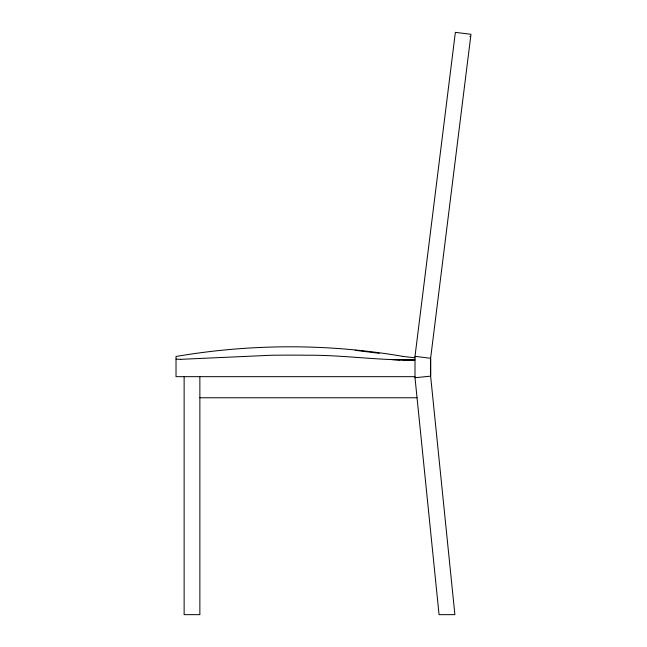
<?xml version="1.0" encoding="UTF-8"?>
<svg xmlns="http://www.w3.org/2000/svg" width="647" height="647" viewBox="0 0 647 647"><rect width="100%" height="100%" fill="white"/><g stroke="black" fill="none" stroke-linecap="round" stroke-linejoin="round"><path stroke-width="0.97" d="M415.002 356.335L455.359 32.35L470.976 34.299L430.619 358.284L430.619 376.142L454.881 614.65L439.062 614.65L415.002 377.727L415.002 356.335L430.619 358.284L430.659 376.142L415.002 377.727M180.594 359.336L271.619 355.243A1582.069 1582.069 0 0 1 307.462 355.227C343.347 354.944 379.174 360.638 415.002 359.894M415.002 376.667L176.024 376.667L176.024 356.473C251.157 343.67 327.924 343.508 403.049 356.4M199.866 397.768L417.032 397.768M411.557 360.153L391.103 359.481L394.104 359.659M409.786 360.153L403.049 360.031L405.337 360.096M414.727 359.991L403.049 359.619L414.056 360.072M391.103 359.481L399.983 359.934M403.049 356.408L415.002 357.815M355.26 350.318L379.158 353.311M469.843 36.41L470.587 36.515M199.866 376.667L199.866 614.65L184.128 614.65L184.128 376.667M180.715 359.328A27.012 1.31 -3.3 0 1 176.065 359.085"/></g></svg>
